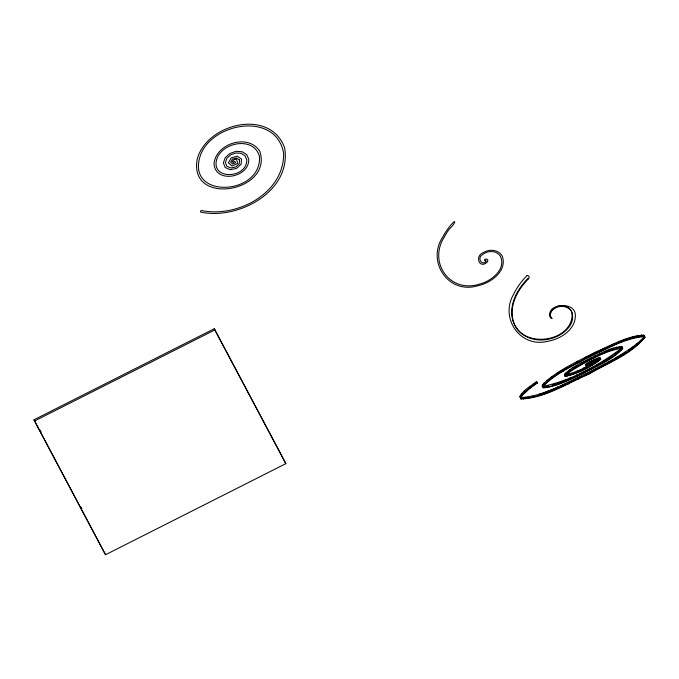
<?xml version="1.0" encoding="UTF-8"?>
<svg xmlns="http://www.w3.org/2000/svg" width="679" height="679" viewBox="0 0 679 679"><rect width="100%" height="100%" fill="white"/><g stroke="black" fill="none" stroke-linecap="round" stroke-linejoin="round"><path stroke-width="1.02" d="M549.71 316.007C550.058 306.161 565.599 302.961 571.022 310.702M588.277 364.81A2.894 2.164 -25.3 0 1 587.972 364.954C578.678 367.135 598.029 356.602 600.109 357.875L600.745 359.208C590.671 367.381 577.948 373.857 565.183 376.319L564.359 374.8C570.98 366.991 581.436 363.257 590.144 358.156C600.414 353.954 610.845 346.663 622.134 346.791L622.685 348.734C612.178 359.878 597.206 365.76 583.999 373.102C570.963 378.746 558.011 386.572 543.641 387.828L542.19 386.071L542.504 384.73C557.035 370.259 576.683 362.136 594.524 352.528C610.421 345.934 626.242 335.935 643.734 335.129L645.05 337.251C630.995 354.693 607.875 362.858 588.922 374.121C567.169 383.363 544.999 398.149 520.963 398.997L520.462 397.919L522.066 398.25M542.691 387.14L543.013 385.808C557.544 371.337 577.184 363.206 595.033 353.598C610.922 347.003 626.751 337.013 644.244 336.198L645.05 337.251M643.276 337.887L643.93 336.326L644.439 337.395C630.188 354.387 607.569 362.654 588.718 373.739C567.041 383.049 545.356 397.291 521.43 398.59L520.92 397.512C544.855 396.213 566.532 381.98 588.218 372.669C607.136 362.238 627.651 353.139 643.276 337.887L643.785 338.957M643.76 338.032L644.541 336.181M564.97 374.664L565.191 374.171M564.86 375.877C571.48 368.069 581.945 364.326 590.654 359.225C600.923 355.032 611.346 347.733 622.643 347.869M520.963 398.997L519.893 396.451C523.424 389.848 530.588 386.249 536.291 381.785L536.919 381.81L534.059 383.915M520.886 395.67L521.684 394.219L522.193 395.297L520.997 397.461L521.43 398.59M522.193 395.297L530.341 387.998L537.428 382.888L536.8 382.854C531.088 387.319 523.933 390.926 520.403 397.529L519.893 396.451M585.756 365.76C590 362.739 595.704 359.166 600.745 359.208M599.964 358.614L600.109 357.875M644.439 337.395L643.862 336.64C623.475 338.405 605.116 350.041 586.69 358.24C571.905 366.592 555.541 373.611 543.531 385.901L543.293 386.903L543.938 387.369C560.54 385.383 575.469 376.259 590.458 369.351C601.255 363.061 613.536 358.02 622.117 348.709L622.091 348.217C602.757 351.213 584.857 362.399 568.374 372.796C556.407 382.438 589.576 366.906 589.924 366.1C595.322 363.112 608.291 355.125 592.699 362.085C592.105 362.348 585.306 365.769 587.972 364.954M543.03 384.832L544.023 383.61M643.166 338.685L639.813 341.978M543.641 387.828L542.784 385.825L543.438 386.3C571.362 380.291 597.936 365.803 620.801 348.811L621.31 349.88M566.159 373.136L567.296 372.194M565.064 374.8C577.26 372.457 588.642 365.93 598.903 359.03L599.413 360.099M617.118 352.554L618.577 351.416M548.174 379.884L554.064 375.665M634.356 346.231L627.795 350.72M567.865 371.727L570.275 369.987M614.105 354.701L616.396 353.114M587.267 363.655C585.612 364.462 587.751 363.613 587.556 365.107M595.271 362.119L596.578 361.287M608.69 358.223L612.577 355.754L613.078 356.831M556.687 373.9L562.95 370.004L563.451 371.073M618.179 356.747L625.257 352.401M574.052 367.551L576.955 365.786M603.436 361.372L607.018 359.242M564.733 368.96L567.406 367.398M608.333 362.45L612.814 359.87M614.605 358.835L616.396 357.808M590.526 364.903L592.292 363.919L592.792 364.988M597.418 364.776L599.981 363.341M575.291 362.959L577.897 361.517M601.271 366.312L605.685 363.902M581.08 363.435L584.678 361.483M591.078 368.179L593.819 366.719M584.339 358.13L586.181 357.171M588.421 373.051L596.765 368.722M585.578 360.99L587.963 359.768M584.322 371.608L590.161 368.663M285.231 462.433L285.834 463.655L105.525 554.735L33.95 419.817L214.258 328.746L285.273 462.467M34.51 421.014L214.827 329.935L214.258 328.746M583.694 368.476L585.985 367.322M587.131 356.696L589.033 355.754M590.925 354.803L598.513 351.119M578.949 377.719L580.842 376.786M585.578 374.452L587.471 373.518M586.605 364.326L587.182 364.054L587.691 365.124M580.121 373.654L583.49 372.033M600.414 350.22L603.258 348.879M568.595 382.566L572.355 380.817M574.239 379.934L577.999 378.186M598.505 354.642L600.126 353.886M578.211 371.031L580.553 369.979M604.183 348.471L606.024 347.648M607.875 346.825L610.642 345.594M560.404 386.19L564.936 384.204M564.699 380.563L567.406 379.417M611.567 345.187L615.471 343.566M617.432 342.751L625.597 339.593M549.303 390.79L556.755 387.76M604.853 351.832L608.384 350.415M557.985 383.202L563.799 380.944M540 394.261L548.369 391.172M609.267 350.067L612.237 348.989M559.377 305.949C554.183 306.857 546.85 313.851 552.171 318.646M553.708 384.67L556.279 383.788M569.197 374.545L570.835 373.993M629.127 338.38L631.767 337.505M597.8 358.682L598.819 358.402M632.641 337.217L636.647 336.164M546.12 386.64L547.758 386.334M638.566 335.766L640.382 335.494M524.96 398.183L527.04 397.953M559.742 305.864C564.538 305.16 569.885 307.4 571.82 312.043M564.359 374.8L565.632 375.334M542.19 386.071L543.141 386.758M549.965 316.838L551.119 317.942M551.45 318.553C542.351 304.727 574.638 299.626 575.325 314.81C576.021 329.629 560.421 339.211 547.401 341.367C519.732 348.106 499.464 317.534 513.842 293.922A65.473 49.041 -25.3 0 1 527.133 275.487M515.768 326.786C528.797 348.853 573.908 340.103 572.074 312.875M485.112 260.795L484.441 259.701L486.376 258.886L487.802 259.87L487.641 261.619C479.688 270.072 474.163 256.119 483.321 252.58C489.321 248.718 498.963 249.541 502.392 256.424C507.323 271.362 490.561 283.194 477.643 285.8C448.318 294.584 426.353 261.644 442.784 236.996A64.437 48.26 -25.3 0 1 449.506 226.71C457.018 217.025 455.923 223.204 449.464 228.848A62.51 46.817 -25.3 0 0 444.159 237.268C427.991 262.722 450.211 293.761 479.629 284.068C491.282 281.233 506.89 269.011 500.168 255.779C496.111 250.254 487.429 250.407 482.506 254.659C476.921 257.4 481.47 266.533 486.172 261.381L485.833 260.32L485.146 260.872M514.971 325.436C521.056 337.633 536.427 342.14 549.056 339.067C561.075 336.725 577.023 325.241 571.497 311.423M214.64 329.51L285.834 463.655M40.112 430.113L41.113 431.98M80.877 506.874L81.87 508.741M33.95 419.817L105.525 554.735M515.302 326.056C510.761 318.23 510.914 308.504 513.833 300.152A59.285 44.398 -25.3 0 1 528.118 278.254M643.734 335.129L644.244 336.198M641.4 334.883L641.91 335.952M641.001 340.391L641.511 341.469M637.632 335.451L638.141 336.521M637.123 343.676L637.623 344.745M632.565 336.784L633.074 337.853M631.742 347.597L632.242 348.666M626.369 338.829L626.878 339.907M624.986 352.053L625.495 353.131M619.248 341.529L619.749 342.598M622.685 348.734L622.134 346.791M621.132 346.426L621.641 347.504M619.24 346.562L619.749 347.631M618.942 350.568L619.452 351.637M616.54 347.164L617.041 348.234M616.082 352.8L616.591 353.869M611.406 344.779L611.906 345.849M613.129 348.208L613.638 349.278M617.041 356.933L617.551 358.003M612.288 355.414L612.798 356.492M609.139 349.651L609.649 350.72M604.7 351.425L605.21 352.503M603.079 348.48L603.589 349.549M607.654 358.359L608.163 359.429M608.104 362.085L608.605 363.155M599.956 353.487L600.465 354.557M602.298 361.542L602.799 362.62M599.616 357.816L600.474 359.683M598.793 357.952L599.302 359.021M597.715 358.249L598.224 359.327M594.524 352.528L595.033 353.598M597.826 359.887L598.335 360.956M595.059 355.754L595.568 356.823M596.425 358.699L596.934 359.777M596.298 360.948L596.807 362.017M595.008 359.267L595.508 360.337M598.403 367.381L598.912 368.451M596.34 364.886L596.849 365.956M593.505 359.921L594.015 360.99M594.354 362.179L594.863 363.248M592.003 360.617L592.512 361.695M590.144 358.156L590.654 359.225M592.046 363.554L592.555 364.623M590.552 361.338L591.053 362.408M589.202 362.043L589.712 363.121M585.977 356.789L586.69 358.24M589.414 365.03L589.924 366.1M588.014 362.713L588.515 363.783M589.949 368.281L590.671 369.732M587.004 363.307L587.513 364.377M585.366 360.617L585.875 361.686M586.945 364.063L587.445 365.132M586.223 363.817L586.724 364.886M585.663 364.224L586.172 365.294M586.537 366.558L587.046 367.628M585.34 364.513L585.85 365.582M585.357 364.742L585.858 365.82M588.218 372.669L588.718 373.739M583.499 368.094L583.999 369.164M580.851 363.061L581.351 364.131M583.295 371.642L583.804 372.72M577.676 361.143L578.177 362.213M580.375 369.588L580.876 370.658M576.709 365.429L577.218 366.499M577.269 370.98L577.778 372.058M573.059 367.645L573.568 368.714M576.564 374.876L577.074 375.945M577.812 377.796L578.508 379.255M574.29 372.236L574.799 373.306M569.842 365.472L570.352 366.541M569.978 369.656L570.487 370.734M571.54 373.297L572.041 374.367M569.121 374.112L569.622 375.181M567.542 371.413L568.043 372.491M569.953 377.863L570.462 378.933M567.143 374.647L567.652 375.716M565.777 372.873L566.286 373.951M565.734 374.867L566.235 375.937M562.696 369.648L563.197 370.717M564.716 374.01L565.225 375.08M564.673 375.241L565.183 376.319M567.483 382.608L568.162 384.076M563.655 380.529L564.164 381.598M556.407 373.56L556.916 374.63M557.866 382.778L558.367 383.856M557.527 386.971L558.036 388.048M551.441 377.431L551.951 378.509M551.144 377.108L551.645 378.178M552.765 384.535L553.275 385.613M547.019 380.206L547.52 381.275M548.547 385.731L549.048 386.809M544.524 383.007L545.033 384.076M548.233 390.756L548.742 391.825M544.125 382.761L544.626 383.839M545.364 386.326L545.874 387.395M543.438 386.3L543.938 387.369M542.504 384.73L543.013 385.808M536.597 382.107L537.106 383.177M536.291 381.785L536.8 382.854M539.89 393.837L540.399 394.906M529.832 386.928L530.341 387.998M529.51 386.614L530.019 387.684M532.743 396.103L533.253 397.181M524.451 390.739L524.96 391.808M527.048 397.495L527.549 398.565M521.226 394.041L521.735 395.11M523.025 397.945L523.534 399.023M514.597 324.664C511.083 317.195 511.508 308.427 514.164 300.763A59.285 44.398 -25.3 0 1 528.44 278.865M527.108 275.47A2.767 2.071 -25.3 0 1 528.389 278.831M239.543 160.032L239.22 163.809L235.698 167.034L230.835 167.993L226.871 166.262L225.403 162.578L226.905 158.275L230.843 154.744L236.046 152.953L241.147 153.327L244.983 155.729L246.766 159.599C247.394 179.154 209.09 180.47 217.136 158.063C223.858 141.563 254.319 136.657 259.497 156.577C261.848 196.231 183.457 199.779 200.967 153.81C214.428 121.931 276.412 111.925 283.652 153.352C284.297 193.074 237.455 217.874 201.816 210.583A1.01 0.755 -25.3 0 0 200.551 211.245A1.01 0.755 -25.3 0 0 201.069 212.179C238.524 220.047 292.029 191.122 284.628 147.895C270.429 107.893 206.985 123.323 197.292 158.869C187.913 206.976 273.314 192.072 259.811 151.281C248.421 133.322 216.66 143.167 214.012 163.164C214.572 184.221 249.787 177.822 248.735 159.056L246.664 154.557L242.182 151.757L236.156 151.307L229.96 153.437L225.216 157.698L223.383 162.943L225.199 167.509L230.189 169.691L236.445 168.46L241.096 164.216L241.537 159.081L237.26 156.229L231.149 157.876L228.407 162.816L232.04 166.058L237.642 163.461L236.538 159.056L233.916 159.803L232.32 161.449L233.126 162.688L234.077 161.475L235.104 161.56L235.418 162.824L232.736 164.063L230.682 162.23L232.396 159.124L236.513 158.02L239.543 160.032"/></g></svg>
